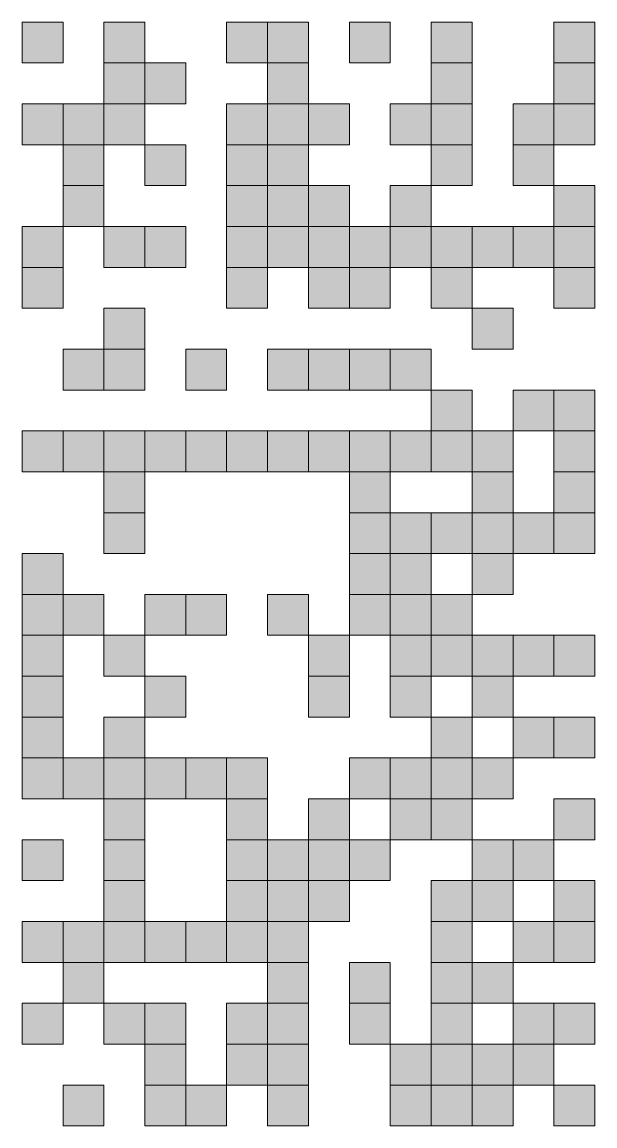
# Model space of a CAD drawing. Extents: x 23 to 244, y 50 to 133.
# Drawn here: x 58.23 to 76.95, y 50.27 to 86.37 of the extents above; entities that cross this region are included whole.
import ezdxf

# ---------------------------------------------------------------- set-up
doc = ezdxf.new("R2010")
doc.units = 0
doc.header["$MEASUREMENT"] = 0
doc.layers.add('Layer 1', color=7, linetype='Continuous')

msp = doc.modelspace()

# ---------------------------------------------------------------- hatches: boundary and pattern name
at = {"layer": 'Layer 1', "true_color": 0xffffff}
h = msp.add_hatch(color=7, dxfattribs=at)
h.dxf.hatch_style = 2
h.paths.add_polyline_path([(58.233, 85.032), (59.57, 85.032), (59.57, 86.369), (58.233, 86.369)])
h = msp.add_hatch(color=7, dxfattribs=at)
h.dxf.hatch_style = 2
h.paths.add_polyline_path([(60.907, 85.032), (62.244, 85.032), (62.244, 86.369), (60.907, 86.369)])
h = msp.add_hatch(color=7, dxfattribs=at)
h.dxf.hatch_style = 2
h.paths.add_polyline_path([(64.918, 85.032), (66.255, 85.032), (66.255, 86.369), (64.918, 86.369)])
h = msp.add_hatch(color=7, dxfattribs=at)
h.dxf.hatch_style = 2
h.paths.add_polyline_path([(66.255, 85.032), (67.592, 85.032), (67.592, 86.369), (66.255, 86.369)])
h = msp.add_hatch(color=7, dxfattribs=at)
h.dxf.hatch_style = 2
h.paths.add_polyline_path([(68.929, 85.032), (70.266, 85.032), (70.266, 86.369), (68.929, 86.369)])
h = msp.add_hatch(color=7, dxfattribs=at)
h.dxf.hatch_style = 2
h.paths.add_polyline_path([(71.604, 85.032), (72.941, 85.032), (72.941, 86.369), (71.604, 86.369)])
h = msp.add_hatch(color=7, dxfattribs=at)
h.dxf.hatch_style = 2
h.paths.add_polyline_path([(75.615, 85.032), (76.952, 85.032), (76.952, 86.369), (75.615, 86.369)])
h = msp.add_hatch(color=7, dxfattribs=at)
h.dxf.hatch_style = 2
h.paths.add_polyline_path([(60.907, 83.695), (62.244, 83.695), (62.244, 85.032), (60.907, 85.032)])
h = msp.add_hatch(color=7, dxfattribs=at)
h.dxf.hatch_style = 2
h.paths.add_polyline_path([(62.244, 83.695), (63.581, 83.695), (63.581, 85.032), (62.244, 85.032)])
h = msp.add_hatch(color=7, dxfattribs=at)
h.dxf.hatch_style = 2
h.paths.add_polyline_path([(66.255, 83.695), (67.592, 83.695), (67.592, 85.032), (66.255, 85.032)])
h = msp.add_hatch(color=7, dxfattribs=at)
h.dxf.hatch_style = 2
h.paths.add_polyline_path([(71.604, 83.695), (72.941, 83.695), (72.941, 85.032), (71.604, 85.032)])
h = msp.add_hatch(color=7, dxfattribs=at)
h.dxf.hatch_style = 2
h.paths.add_polyline_path([(75.615, 83.695), (76.952, 83.695), (76.952, 85.032), (75.615, 85.032)])
h = msp.add_hatch(color=7, dxfattribs=at)
h.dxf.hatch_style = 2
h.paths.add_polyline_path([(58.233, 82.358), (59.57, 82.358), (59.57, 83.695), (58.233, 83.695)])
h = msp.add_hatch(color=7, dxfattribs=at)
h.dxf.hatch_style = 2
h.paths.add_polyline_path([(59.57, 82.358), (60.907, 82.358), (60.907, 83.695), (59.57, 83.695)])
h = msp.add_hatch(color=7, dxfattribs=at)
h.dxf.hatch_style = 2
h.paths.add_polyline_path([(60.907, 82.358), (62.244, 82.358), (62.244, 83.695), (60.907, 83.695)])
h = msp.add_hatch(color=7, dxfattribs=at)
h.dxf.hatch_style = 2
h.paths.add_polyline_path([(64.918, 82.358), (66.255, 82.358), (66.255, 83.695), (64.918, 83.695)])
h = msp.add_hatch(color=7, dxfattribs=at)
h.dxf.hatch_style = 2
h.paths.add_polyline_path([(66.255, 82.358), (67.592, 82.358), (67.592, 83.695), (66.255, 83.695)])
h = msp.add_hatch(color=7, dxfattribs=at)
h.dxf.hatch_style = 2
h.paths.add_polyline_path([(67.592, 82.358), (68.929, 82.358), (68.929, 83.695), (67.592, 83.695)])
h = msp.add_hatch(color=7, dxfattribs=at)
h.dxf.hatch_style = 2
h.paths.add_polyline_path([(70.266, 82.358), (71.603, 82.358), (71.603, 83.695), (70.266, 83.695)])
h = msp.add_hatch(color=7, dxfattribs=at)
h.dxf.hatch_style = 2
h.paths.add_polyline_path([(71.604, 82.358), (72.941, 82.358), (72.941, 83.695), (71.604, 83.695)])
h = msp.add_hatch(color=7, dxfattribs=at)
h.dxf.hatch_style = 2
h.paths.add_polyline_path([(74.278, 82.358), (75.615, 82.358), (75.615, 83.695), (74.278, 83.695)])
h = msp.add_hatch(color=7, dxfattribs=at)
h.dxf.hatch_style = 2
h.paths.add_polyline_path([(75.615, 82.358), (76.952, 82.358), (76.952, 83.695), (75.615, 83.695)])
h = msp.add_hatch(color=7, dxfattribs=at)
h.dxf.hatch_style = 2
h.paths.add_polyline_path([(59.57, 81.021), (60.907, 81.021), (60.907, 82.358), (59.57, 82.358)])
h = msp.add_hatch(color=7, dxfattribs=at)
h.dxf.hatch_style = 2
h.paths.add_polyline_path([(62.244, 81.021), (63.581, 81.021), (63.581, 82.358), (62.244, 82.358)])
h = msp.add_hatch(color=7, dxfattribs=at)
h.dxf.hatch_style = 2
h.paths.add_polyline_path([(64.918, 81.021), (66.255, 81.021), (66.255, 82.358), (64.918, 82.358)])
h = msp.add_hatch(color=7, dxfattribs=at)
h.dxf.hatch_style = 2
h.paths.add_polyline_path([(66.255, 81.021), (67.592, 81.021), (67.592, 82.358), (66.255, 82.358)])
h = msp.add_hatch(color=7, dxfattribs=at)
h.dxf.hatch_style = 2
h.paths.add_polyline_path([(71.604, 81.021), (72.941, 81.021), (72.941, 82.358), (71.604, 82.358)])
h = msp.add_hatch(color=7, dxfattribs=at)
h.dxf.hatch_style = 2
h.paths.add_polyline_path([(74.278, 81.021), (75.615, 81.021), (75.615, 82.358), (74.278, 82.358)])
h = msp.add_hatch(color=7, dxfattribs=at)
h.dxf.hatch_style = 2
h.paths.add_polyline_path([(59.57, 79.684), (60.907, 79.684), (60.907, 81.021), (59.57, 81.021)])
h = msp.add_hatch(color=7, dxfattribs=at)
h.dxf.hatch_style = 2
h.paths.add_polyline_path([(64.918, 79.684), (66.255, 79.684), (66.255, 81.021), (64.918, 81.021)])
h = msp.add_hatch(color=7, dxfattribs=at)
h.dxf.hatch_style = 2
h.paths.add_polyline_path([(66.255, 79.684), (67.592, 79.684), (67.592, 81.021), (66.255, 81.021)])
h = msp.add_hatch(color=7, dxfattribs=at)
h.dxf.hatch_style = 2
h.paths.add_polyline_path([(67.592, 79.684), (68.929, 79.684), (68.929, 81.021), (67.592, 81.021)])
h = msp.add_hatch(color=7, dxfattribs=at)
h.dxf.hatch_style = 2
h.paths.add_polyline_path([(70.266, 79.684), (71.603, 79.684), (71.603, 81.021), (70.266, 81.021)])
h = msp.add_hatch(color=7, dxfattribs=at)
h.dxf.hatch_style = 2
h.paths.add_polyline_path([(75.615, 79.684), (76.952, 79.684), (76.952, 81.021), (75.615, 81.021)])
h = msp.add_hatch(color=7, dxfattribs=at)
h.dxf.hatch_style = 2
h.paths.add_polyline_path([(58.233, 78.346), (59.57, 78.346), (59.57, 79.683), (58.233, 79.683)])
h = msp.add_hatch(color=7, dxfattribs=at)
h.dxf.hatch_style = 2
h.paths.add_polyline_path([(60.907, 78.346), (62.244, 78.346), (62.244, 79.683), (60.907, 79.683)])
h = msp.add_hatch(color=7, dxfattribs=at)
h.dxf.hatch_style = 2
h.paths.add_polyline_path([(62.244, 78.346), (63.581, 78.346), (63.581, 79.683), (62.244, 79.683)])
h = msp.add_hatch(color=7, dxfattribs=at)
h.dxf.hatch_style = 2
h.paths.add_polyline_path([(64.918, 78.346), (66.255, 78.346), (66.255, 79.683), (64.918, 79.683)])
h = msp.add_hatch(color=7, dxfattribs=at)
h.dxf.hatch_style = 2
h.paths.add_polyline_path([(66.255, 78.346), (67.592, 78.346), (67.592, 79.683), (66.255, 79.683)])
h = msp.add_hatch(color=7, dxfattribs=at)
h.dxf.hatch_style = 2
h.paths.add_polyline_path([(67.592, 78.346), (68.929, 78.346), (68.929, 79.683), (67.592, 79.683)])
h = msp.add_hatch(color=7, dxfattribs=at)
h.dxf.hatch_style = 2
h.paths.add_polyline_path([(68.929, 78.346), (70.266, 78.346), (70.266, 79.683), (68.929, 79.683)])
h = msp.add_hatch(color=7, dxfattribs=at)
h.dxf.hatch_style = 2
h.paths.add_polyline_path([(70.266, 78.346), (71.603, 78.346), (71.603, 79.683), (70.266, 79.683)])
h = msp.add_hatch(color=7, dxfattribs=at)
h.dxf.hatch_style = 2
h.paths.add_polyline_path([(71.604, 78.346), (72.941, 78.346), (72.941, 79.683), (71.604, 79.683)])
h = msp.add_hatch(color=7, dxfattribs=at)
h.dxf.hatch_style = 2
h.paths.add_polyline_path([(72.941, 78.346), (74.278, 78.346), (74.278, 79.683), (72.941, 79.683)])
h = msp.add_hatch(color=7, dxfattribs=at)
h.dxf.hatch_style = 2
h.paths.add_polyline_path([(74.278, 78.346), (75.615, 78.346), (75.615, 79.683), (74.278, 79.683)])
h = msp.add_hatch(color=7, dxfattribs=at)
h.dxf.hatch_style = 2
h.paths.add_polyline_path([(75.615, 78.346), (76.952, 78.346), (76.952, 79.683), (75.615, 79.683)])
h = msp.add_hatch(color=7, dxfattribs=at)
h.dxf.hatch_style = 2
h.paths.add_polyline_path([(58.233, 77.009), (59.57, 77.009), (59.57, 78.346), (58.233, 78.346)])
h = msp.add_hatch(color=7, dxfattribs=at)
h.dxf.hatch_style = 2
h.paths.add_polyline_path([(64.918, 77.009), (66.255, 77.009), (66.255, 78.346), (64.918, 78.346)])
h = msp.add_hatch(color=7, dxfattribs=at)
h.dxf.hatch_style = 2
h.paths.add_polyline_path([(67.592, 77.009), (68.929, 77.009), (68.929, 78.346), (67.592, 78.346)])
h = msp.add_hatch(color=7, dxfattribs=at)
h.dxf.hatch_style = 2
h.paths.add_polyline_path([(68.929, 77.009), (70.266, 77.009), (70.266, 78.346), (68.929, 78.346)])
h = msp.add_hatch(color=7, dxfattribs=at)
h.dxf.hatch_style = 2
h.paths.add_polyline_path([(71.604, 77.009), (72.941, 77.009), (72.941, 78.346), (71.604, 78.346)])
h = msp.add_hatch(color=7, dxfattribs=at)
h.dxf.hatch_style = 2
h.paths.add_polyline_path([(75.615, 77.009), (76.952, 77.009), (76.952, 78.346), (75.615, 78.346)])
h = msp.add_hatch(color=7, dxfattribs=at)
h.dxf.hatch_style = 2
h.paths.add_polyline_path([(60.907, 75.672), (62.244, 75.672), (62.244, 77.009), (60.907, 77.009)])
h = msp.add_hatch(color=7, dxfattribs=at)
h.dxf.hatch_style = 2
h.paths.add_polyline_path([(72.941, 75.672), (74.278, 75.672), (74.278, 77.009), (72.941, 77.009)])
h = msp.add_hatch(color=7, dxfattribs=at)
h.dxf.hatch_style = 2
h.paths.add_polyline_path([(59.57, 74.335), (60.907, 74.335), (60.907, 75.672), (59.57, 75.672)])
h = msp.add_hatch(color=7, dxfattribs=at)
h.dxf.hatch_style = 2
h.paths.add_polyline_path([(60.907, 74.335), (62.244, 74.335), (62.244, 75.672), (60.907, 75.672)])
h = msp.add_hatch(color=7, dxfattribs=at)
h.dxf.hatch_style = 2
h.paths.add_polyline_path([(63.581, 74.335), (64.918, 74.335), (64.918, 75.672), (63.581, 75.672)])
h = msp.add_hatch(color=7, dxfattribs=at)
h.dxf.hatch_style = 2
h.paths.add_polyline_path([(66.255, 74.335), (67.592, 74.335), (67.592, 75.672), (66.255, 75.672)])
h = msp.add_hatch(color=7, dxfattribs=at)
h.dxf.hatch_style = 2
h.paths.add_polyline_path([(67.592, 74.335), (68.929, 74.335), (68.929, 75.672), (67.592, 75.672)])
h = msp.add_hatch(color=7, dxfattribs=at)
h.dxf.hatch_style = 2
h.paths.add_polyline_path([(68.929, 74.335), (70.266, 74.335), (70.266, 75.672), (68.929, 75.672)])
h = msp.add_hatch(color=7, dxfattribs=at)
h.dxf.hatch_style = 2
h.paths.add_polyline_path([(70.266, 74.335), (71.603, 74.335), (71.603, 75.672), (70.266, 75.672)])
h = msp.add_hatch(color=7, dxfattribs=at)
h.dxf.hatch_style = 2
h.paths.add_polyline_path([(71.604, 72.998), (72.941, 72.998), (72.941, 74.335), (71.604, 74.335)])
h = msp.add_hatch(color=7, dxfattribs=at)
h.dxf.hatch_style = 2
h.paths.add_polyline_path([(74.278, 72.998), (75.615, 72.998), (75.615, 74.335), (74.278, 74.335)])
h = msp.add_hatch(color=7, dxfattribs=at)
h.dxf.hatch_style = 2
h.paths.add_polyline_path([(75.615, 72.998), (76.952, 72.998), (76.952, 74.335), (75.615, 74.335)])
h = msp.add_hatch(color=7, dxfattribs=at)
h.dxf.hatch_style = 2
h.paths.add_polyline_path([(58.233, 71.661), (59.57, 71.661), (59.57, 72.998), (58.233, 72.998)])
h = msp.add_hatch(color=7, dxfattribs=at)
h.dxf.hatch_style = 2
h.paths.add_polyline_path([(59.57, 71.661), (60.907, 71.661), (60.907, 72.998), (59.57, 72.998)])
h = msp.add_hatch(color=7, dxfattribs=at)
h.dxf.hatch_style = 2
h.paths.add_polyline_path([(60.907, 71.661), (62.244, 71.661), (62.244, 72.998), (60.907, 72.998)])
h = msp.add_hatch(color=7, dxfattribs=at)
h.dxf.hatch_style = 2
h.paths.add_polyline_path([(62.244, 71.661), (63.581, 71.661), (63.581, 72.998), (62.244, 72.998)])
h = msp.add_hatch(color=7, dxfattribs=at)
h.dxf.hatch_style = 2
h.paths.add_polyline_path([(63.581, 71.661), (64.918, 71.661), (64.918, 72.998), (63.581, 72.998)])
h = msp.add_hatch(color=7, dxfattribs=at)
h.dxf.hatch_style = 2
h.paths.add_polyline_path([(64.918, 71.661), (66.255, 71.661), (66.255, 72.998), (64.918, 72.998)])
h = msp.add_hatch(color=7, dxfattribs=at)
h.dxf.hatch_style = 2
h.paths.add_polyline_path([(66.255, 71.661), (67.592, 71.661), (67.592, 72.998), (66.255, 72.998)])
h = msp.add_hatch(color=7, dxfattribs=at)
h.dxf.hatch_style = 2
h.paths.add_polyline_path([(67.592, 71.661), (68.929, 71.661), (68.929, 72.998), (67.592, 72.998)])
h = msp.add_hatch(color=7, dxfattribs=at)
h.dxf.hatch_style = 2
h.paths.add_polyline_path([(68.929, 71.661), (70.266, 71.661), (70.266, 72.998), (68.929, 72.998)])
h = msp.add_hatch(color=7, dxfattribs=at)
h.dxf.hatch_style = 2
h.paths.add_polyline_path([(70.266, 71.661), (71.603, 71.661), (71.603, 72.998), (70.266, 72.998)])
h = msp.add_hatch(color=7, dxfattribs=at)
h.dxf.hatch_style = 2
h.paths.add_polyline_path([(71.604, 71.661), (72.941, 71.661), (72.941, 72.998), (71.604, 72.998)])
h = msp.add_hatch(color=7, dxfattribs=at)
h.dxf.hatch_style = 2
h.paths.add_polyline_path([(72.941, 71.661), (74.278, 71.661), (74.278, 72.998), (72.941, 72.998)])
h = msp.add_hatch(color=7, dxfattribs=at)
h.dxf.hatch_style = 2
h.paths.add_polyline_path([(75.615, 71.661), (76.952, 71.661), (76.952, 72.998), (75.615, 72.998)])
h = msp.add_hatch(color=7, dxfattribs=at)
h.dxf.hatch_style = 2
h.paths.add_polyline_path([(60.907, 70.324), (62.244, 70.324), (62.244, 71.661), (60.907, 71.661)])
h = msp.add_hatch(color=7, dxfattribs=at)
h.dxf.hatch_style = 2
h.paths.add_polyline_path([(68.929, 70.324), (70.266, 70.324), (70.266, 71.661), (68.929, 71.661)])
h = msp.add_hatch(color=7, dxfattribs=at)
h.dxf.hatch_style = 2
h.paths.add_polyline_path([(72.941, 70.324), (74.278, 70.324), (74.278, 71.661), (72.941, 71.661)])
h = msp.add_hatch(color=7, dxfattribs=at)
h.dxf.hatch_style = 2
h.paths.add_polyline_path([(75.615, 70.324), (76.952, 70.324), (76.952, 71.661), (75.615, 71.661)])
h = msp.add_hatch(color=7, dxfattribs=at)
h.dxf.hatch_style = 2
h.paths.add_polyline_path([(60.907, 68.987), (62.244, 68.987), (62.244, 70.324), (60.907, 70.324)])
h = msp.add_hatch(color=7, dxfattribs=at)
h.dxf.hatch_style = 2
h.paths.add_polyline_path([(68.929, 68.987), (70.266, 68.987), (70.266, 70.324), (68.929, 70.324)])
h = msp.add_hatch(color=7, dxfattribs=at)
h.dxf.hatch_style = 2
h.paths.add_polyline_path([(70.266, 68.987), (71.603, 68.987), (71.603, 70.324), (70.266, 70.324)])
h = msp.add_hatch(color=7, dxfattribs=at)
h.dxf.hatch_style = 2
h.paths.add_polyline_path([(71.604, 68.987), (72.941, 68.987), (72.941, 70.324), (71.604, 70.324)])
h = msp.add_hatch(color=7, dxfattribs=at)
h.dxf.hatch_style = 2
h.paths.add_polyline_path([(72.941, 68.987), (74.278, 68.987), (74.278, 70.324), (72.941, 70.324)])
h = msp.add_hatch(color=7, dxfattribs=at)
h.dxf.hatch_style = 2
h.paths.add_polyline_path([(74.278, 68.987), (75.615, 68.987), (75.615, 70.324), (74.278, 70.324)])
h = msp.add_hatch(color=7, dxfattribs=at)
h.dxf.hatch_style = 2
h.paths.add_polyline_path([(75.615, 68.987), (76.952, 68.987), (76.952, 70.324), (75.615, 70.324)])
h = msp.add_hatch(color=7, dxfattribs=at)
h.dxf.hatch_style = 2
h.paths.add_polyline_path([(58.233, 67.65), (59.57, 67.65), (59.57, 68.987), (58.233, 68.987)])
h = msp.add_hatch(color=7, dxfattribs=at)
h.dxf.hatch_style = 2
h.paths.add_polyline_path([(68.929, 67.65), (70.266, 67.65), (70.266, 68.987), (68.929, 68.987)])
h = msp.add_hatch(color=7, dxfattribs=at)
h.dxf.hatch_style = 2
h.paths.add_polyline_path([(70.266, 67.65), (71.603, 67.65), (71.603, 68.987), (70.266, 68.987)])
h = msp.add_hatch(color=7, dxfattribs=at)
h.dxf.hatch_style = 2
h.paths.add_polyline_path([(72.941, 67.65), (74.278, 67.65), (74.278, 68.987), (72.941, 68.987)])
h = msp.add_hatch(color=7, dxfattribs=at)
h.dxf.hatch_style = 2
h.paths.add_polyline_path([(58.233, 66.313), (59.57, 66.313), (59.57, 67.65), (58.233, 67.65)])
h = msp.add_hatch(color=7, dxfattribs=at)
h.dxf.hatch_style = 2
h.paths.add_polyline_path([(59.57, 66.313), (60.907, 66.313), (60.907, 67.65), (59.57, 67.65)])
h = msp.add_hatch(color=7, dxfattribs=at)
h.dxf.hatch_style = 2
h.paths.add_polyline_path([(62.244, 66.313), (63.581, 66.313), (63.581, 67.65), (62.244, 67.65)])
h = msp.add_hatch(color=7, dxfattribs=at)
h.dxf.hatch_style = 2
h.paths.add_polyline_path([(63.581, 66.313), (64.918, 66.313), (64.918, 67.65), (63.581, 67.65)])
h = msp.add_hatch(color=7, dxfattribs=at)
h.dxf.hatch_style = 2
h.paths.add_polyline_path([(66.255, 66.313), (67.592, 66.313), (67.592, 67.65), (66.255, 67.65)])
h = msp.add_hatch(color=7, dxfattribs=at)
h.dxf.hatch_style = 2
h.paths.add_polyline_path([(68.929, 66.313), (70.266, 66.313), (70.266, 67.65), (68.929, 67.65)])
h = msp.add_hatch(color=7, dxfattribs=at)
h.dxf.hatch_style = 2
h.paths.add_polyline_path([(70.266, 66.313), (71.603, 66.313), (71.603, 67.65), (70.266, 67.65)])
h = msp.add_hatch(color=7, dxfattribs=at)
h.dxf.hatch_style = 2
h.paths.add_polyline_path([(71.604, 66.313), (72.941, 66.313), (72.941, 67.65), (71.604, 67.65)])
h = msp.add_hatch(color=7, dxfattribs=at)
h.dxf.hatch_style = 2
h.paths.add_polyline_path([(58.233, 64.976), (59.57, 64.976), (59.57, 66.313), (58.233, 66.313)])
h = msp.add_hatch(color=7, dxfattribs=at)
h.dxf.hatch_style = 2
h.paths.add_polyline_path([(60.907, 64.976), (62.244, 64.976), (62.244, 66.313), (60.907, 66.313)])
h = msp.add_hatch(color=7, dxfattribs=at)
h.dxf.hatch_style = 2
h.paths.add_polyline_path([(67.592, 64.976), (68.929, 64.976), (68.929, 66.313), (67.592, 66.313)])
h = msp.add_hatch(color=7, dxfattribs=at)
h.dxf.hatch_style = 2
h.paths.add_polyline_path([(70.266, 64.976), (71.603, 64.976), (71.603, 66.313), (70.266, 66.313)])
h = msp.add_hatch(color=7, dxfattribs=at)
h.dxf.hatch_style = 2
h.paths.add_polyline_path([(71.604, 64.976), (72.941, 64.976), (72.941, 66.313), (71.604, 66.313)])
h = msp.add_hatch(color=7, dxfattribs=at)
h.dxf.hatch_style = 2
h.paths.add_polyline_path([(72.941, 64.976), (74.278, 64.976), (74.278, 66.313), (72.941, 66.313)])
h = msp.add_hatch(color=7, dxfattribs=at)
h.dxf.hatch_style = 2
h.paths.add_polyline_path([(74.278, 64.976), (75.615, 64.976), (75.615, 66.313), (74.278, 66.313)])
h = msp.add_hatch(color=7, dxfattribs=at)
h.dxf.hatch_style = 2
h.paths.add_polyline_path([(75.615, 64.976), (76.952, 64.976), (76.952, 66.313), (75.615, 66.313)])
h = msp.add_hatch(color=7, dxfattribs=at)
h.dxf.hatch_style = 2
h.paths.add_polyline_path([(58.233, 63.639), (59.57, 63.639), (59.57, 64.976), (58.233, 64.976)])
h = msp.add_hatch(color=7, dxfattribs=at)
h.dxf.hatch_style = 2
h.paths.add_polyline_path([(62.244, 63.639), (63.581, 63.639), (63.581, 64.976), (62.244, 64.976)])
h = msp.add_hatch(color=7, dxfattribs=at)
h.dxf.hatch_style = 2
h.paths.add_polyline_path([(67.592, 63.639), (68.929, 63.639), (68.929, 64.976), (67.592, 64.976)])
h = msp.add_hatch(color=7, dxfattribs=at)
h.dxf.hatch_style = 2
h.paths.add_polyline_path([(70.266, 63.639), (71.603, 63.639), (71.603, 64.976), (70.266, 64.976)])
h = msp.add_hatch(color=7, dxfattribs=at)
h.dxf.hatch_style = 2
h.paths.add_polyline_path([(72.941, 63.639), (74.278, 63.639), (74.278, 64.976), (72.941, 64.976)])
h = msp.add_hatch(color=7, dxfattribs=at)
h.dxf.hatch_style = 2
h.paths.add_polyline_path([(58.233, 62.301), (59.57, 62.301), (59.57, 63.638), (58.233, 63.638)])
h = msp.add_hatch(color=7, dxfattribs=at)
h.dxf.hatch_style = 2
h.paths.add_polyline_path([(60.907, 62.301), (62.244, 62.301), (62.244, 63.638), (60.907, 63.638)])
h = msp.add_hatch(color=7, dxfattribs=at)
h.dxf.hatch_style = 2
h.paths.add_polyline_path([(71.604, 62.301), (72.941, 62.301), (72.941, 63.638), (71.604, 63.638)])
h = msp.add_hatch(color=7, dxfattribs=at)
h.dxf.hatch_style = 2
h.paths.add_polyline_path([(74.278, 62.301), (75.615, 62.301), (75.615, 63.638), (74.278, 63.638)])
h = msp.add_hatch(color=7, dxfattribs=at)
h.dxf.hatch_style = 2
h.paths.add_polyline_path([(75.615, 62.301), (76.952, 62.301), (76.952, 63.638), (75.615, 63.638)])
h = msp.add_hatch(color=7, dxfattribs=at)
h.dxf.hatch_style = 2
h.paths.add_polyline_path([(58.233, 60.964), (59.57, 60.964), (59.57, 62.301), (58.233, 62.301)])
h = msp.add_hatch(color=7, dxfattribs=at)
h.dxf.hatch_style = 2
h.paths.add_polyline_path([(59.57, 60.964), (60.907, 60.964), (60.907, 62.301), (59.57, 62.301)])
h = msp.add_hatch(color=7, dxfattribs=at)
h.dxf.hatch_style = 2
h.paths.add_polyline_path([(60.907, 60.964), (62.244, 60.964), (62.244, 62.301), (60.907, 62.301)])
h = msp.add_hatch(color=7, dxfattribs=at)
h.dxf.hatch_style = 2
h.paths.add_polyline_path([(62.244, 60.964), (63.581, 60.964), (63.581, 62.301), (62.244, 62.301)])
h = msp.add_hatch(color=7, dxfattribs=at)
h.dxf.hatch_style = 2
h.paths.add_polyline_path([(63.581, 60.964), (64.918, 60.964), (64.918, 62.301), (63.581, 62.301)])
h = msp.add_hatch(color=7, dxfattribs=at)
h.dxf.hatch_style = 2
h.paths.add_polyline_path([(64.918, 60.964), (66.255, 60.964), (66.255, 62.301), (64.918, 62.301)])
h = msp.add_hatch(color=7, dxfattribs=at)
h.dxf.hatch_style = 2
h.paths.add_polyline_path([(68.929, 60.964), (70.266, 60.964), (70.266, 62.301), (68.929, 62.301)])
h = msp.add_hatch(color=7, dxfattribs=at)
h.dxf.hatch_style = 2
h.paths.add_polyline_path([(70.266, 60.964), (71.603, 60.964), (71.603, 62.301), (70.266, 62.301)])
h = msp.add_hatch(color=7, dxfattribs=at)
h.dxf.hatch_style = 2
h.paths.add_polyline_path([(71.604, 60.964), (72.941, 60.964), (72.941, 62.301), (71.604, 62.301)])
h = msp.add_hatch(color=7, dxfattribs=at)
h.dxf.hatch_style = 2
h.paths.add_polyline_path([(72.941, 60.964), (74.278, 60.964), (74.278, 62.301), (72.941, 62.301)])
h = msp.add_hatch(color=7, dxfattribs=at)
h.dxf.hatch_style = 2
h.paths.add_polyline_path([(60.907, 59.627), (62.244, 59.627), (62.244, 60.964), (60.907, 60.964)])
h = msp.add_hatch(color=7, dxfattribs=at)
h.dxf.hatch_style = 2
h.paths.add_polyline_path([(64.918, 59.627), (66.255, 59.627), (66.255, 60.964), (64.918, 60.964)])
h = msp.add_hatch(color=7, dxfattribs=at)
h.dxf.hatch_style = 2
h.paths.add_polyline_path([(67.592, 59.627), (68.929, 59.627), (68.929, 60.964), (67.592, 60.964)])
h = msp.add_hatch(color=7, dxfattribs=at)
h.dxf.hatch_style = 2
h.paths.add_polyline_path([(70.266, 59.627), (71.603, 59.627), (71.603, 60.964), (70.266, 60.964)])
h = msp.add_hatch(color=7, dxfattribs=at)
h.dxf.hatch_style = 2
h.paths.add_polyline_path([(71.604, 59.627), (72.941, 59.627), (72.941, 60.964), (71.604, 60.964)])
h = msp.add_hatch(color=7, dxfattribs=at)
h.dxf.hatch_style = 2
h.paths.add_polyline_path([(75.615, 59.627), (76.952, 59.627), (76.952, 60.964), (75.615, 60.964)])
h = msp.add_hatch(color=7, dxfattribs=at)
h.dxf.hatch_style = 2
h.paths.add_polyline_path([(58.233, 58.29), (59.57, 58.29), (59.57, 59.627), (58.233, 59.627)])
h = msp.add_hatch(color=7, dxfattribs=at)
h.dxf.hatch_style = 2
h.paths.add_polyline_path([(60.907, 58.29), (62.244, 58.29), (62.244, 59.627), (60.907, 59.627)])
h = msp.add_hatch(color=7, dxfattribs=at)
h.dxf.hatch_style = 2
h.paths.add_polyline_path([(64.918, 58.29), (66.255, 58.29), (66.255, 59.627), (64.918, 59.627)])
h = msp.add_hatch(color=7, dxfattribs=at)
h.dxf.hatch_style = 2
h.paths.add_polyline_path([(66.255, 58.29), (67.592, 58.29), (67.592, 59.627), (66.255, 59.627)])
h = msp.add_hatch(color=7, dxfattribs=at)
h.dxf.hatch_style = 2
h.paths.add_polyline_path([(67.592, 58.29), (68.929, 58.29), (68.929, 59.627), (67.592, 59.627)])
h = msp.add_hatch(color=7, dxfattribs=at)
h.dxf.hatch_style = 2
h.paths.add_polyline_path([(68.929, 58.29), (70.266, 58.29), (70.266, 59.627), (68.929, 59.627)])
h = msp.add_hatch(color=7, dxfattribs=at)
h.dxf.hatch_style = 2
h.paths.add_polyline_path([(72.941, 58.29), (74.278, 58.29), (74.278, 59.627), (72.941, 59.627)])
h = msp.add_hatch(color=7, dxfattribs=at)
h.dxf.hatch_style = 2
h.paths.add_polyline_path([(74.278, 58.29), (75.615, 58.29), (75.615, 59.627), (74.278, 59.627)])
h = msp.add_hatch(color=7, dxfattribs=at)
h.dxf.hatch_style = 2
h.paths.add_polyline_path([(60.907, 56.953), (62.244, 56.953), (62.244, 58.29), (60.907, 58.29)])
h = msp.add_hatch(color=7, dxfattribs=at)
h.dxf.hatch_style = 2
h.paths.add_polyline_path([(64.918, 56.953), (66.255, 56.953), (66.255, 58.29), (64.918, 58.29)])
h = msp.add_hatch(color=7, dxfattribs=at)
h.dxf.hatch_style = 2
h.paths.add_polyline_path([(66.255, 56.953), (67.592, 56.953), (67.592, 58.29), (66.255, 58.29)])
h = msp.add_hatch(color=7, dxfattribs=at)
h.dxf.hatch_style = 2
h.paths.add_polyline_path([(67.592, 56.953), (68.929, 56.953), (68.929, 58.29), (67.592, 58.29)])
h = msp.add_hatch(color=7, dxfattribs=at)
h.dxf.hatch_style = 2
h.paths.add_polyline_path([(71.604, 56.953), (72.941, 56.953), (72.941, 58.29), (71.604, 58.29)])
h = msp.add_hatch(color=7, dxfattribs=at)
h.dxf.hatch_style = 2
h.paths.add_polyline_path([(72.941, 56.953), (74.278, 56.953), (74.278, 58.29), (72.941, 58.29)])
h = msp.add_hatch(color=7, dxfattribs=at)
h.dxf.hatch_style = 2
h.paths.add_polyline_path([(75.615, 56.953), (76.952, 56.953), (76.952, 58.29), (75.615, 58.29)])
h = msp.add_hatch(color=7, dxfattribs=at)
h.dxf.hatch_style = 2
h.paths.add_polyline_path([(58.233, 55.616), (59.57, 55.616), (59.57, 56.953), (58.233, 56.953)])
h = msp.add_hatch(color=7, dxfattribs=at)
h.dxf.hatch_style = 2
h.paths.add_polyline_path([(59.57, 55.616), (60.907, 55.616), (60.907, 56.953), (59.57, 56.953)])
h = msp.add_hatch(color=7, dxfattribs=at)
h.dxf.hatch_style = 2
h.paths.add_polyline_path([(60.907, 55.616), (62.244, 55.616), (62.244, 56.953), (60.907, 56.953)])
h = msp.add_hatch(color=7, dxfattribs=at)
h.dxf.hatch_style = 2
h.paths.add_polyline_path([(62.244, 55.616), (63.581, 55.616), (63.581, 56.953), (62.244, 56.953)])
h = msp.add_hatch(color=7, dxfattribs=at)
h.dxf.hatch_style = 2
h.paths.add_polyline_path([(63.581, 55.616), (64.918, 55.616), (64.918, 56.953), (63.581, 56.953)])
h = msp.add_hatch(color=7, dxfattribs=at)
h.dxf.hatch_style = 2
h.paths.add_polyline_path([(64.918, 55.616), (66.255, 55.616), (66.255, 56.953), (64.918, 56.953)])
h = msp.add_hatch(color=7, dxfattribs=at)
h.dxf.hatch_style = 2
h.paths.add_polyline_path([(66.255, 55.616), (67.592, 55.616), (67.592, 56.953), (66.255, 56.953)])
h = msp.add_hatch(color=7, dxfattribs=at)
h.dxf.hatch_style = 2
h.paths.add_polyline_path([(71.604, 55.616), (72.941, 55.616), (72.941, 56.953), (71.604, 56.953)])
h = msp.add_hatch(color=7, dxfattribs=at)
h.dxf.hatch_style = 2
h.paths.add_polyline_path([(74.278, 55.616), (75.615, 55.616), (75.615, 56.953), (74.278, 56.953)])
h = msp.add_hatch(color=7, dxfattribs=at)
h.dxf.hatch_style = 2
h.paths.add_polyline_path([(75.615, 55.616), (76.952, 55.616), (76.952, 56.953), (75.615, 56.953)])
h = msp.add_hatch(color=7, dxfattribs=at)
h.dxf.hatch_style = 2
h.paths.add_polyline_path([(59.57, 54.279), (60.907, 54.279), (60.907, 55.616), (59.57, 55.616)])
h = msp.add_hatch(color=7, dxfattribs=at)
h.dxf.hatch_style = 2
h.paths.add_polyline_path([(66.255, 54.279), (67.592, 54.279), (67.592, 55.616), (66.255, 55.616)])
h = msp.add_hatch(color=7, dxfattribs=at)
h.dxf.hatch_style = 2
h.paths.add_polyline_path([(68.929, 54.279), (70.266, 54.279), (70.266, 55.616), (68.929, 55.616)])
h = msp.add_hatch(color=7, dxfattribs=at)
h.dxf.hatch_style = 2
h.paths.add_polyline_path([(71.604, 54.279), (72.941, 54.279), (72.941, 55.616), (71.604, 55.616)])
h = msp.add_hatch(color=7, dxfattribs=at)
h.dxf.hatch_style = 2
h.paths.add_polyline_path([(72.941, 54.279), (74.278, 54.279), (74.278, 55.616), (72.941, 55.616)])
h = msp.add_hatch(color=7, dxfattribs=at)
h.dxf.hatch_style = 2
h.paths.add_polyline_path([(58.233, 52.942), (59.57, 52.942), (59.57, 54.279), (58.233, 54.279)])
h = msp.add_hatch(color=7, dxfattribs=at)
h.dxf.hatch_style = 2
h.paths.add_polyline_path([(60.907, 52.942), (62.244, 52.942), (62.244, 54.279), (60.907, 54.279)])
h = msp.add_hatch(color=7, dxfattribs=at)
h.dxf.hatch_style = 2
h.paths.add_polyline_path([(62.244, 52.942), (63.581, 52.942), (63.581, 54.279), (62.244, 54.279)])
h = msp.add_hatch(color=7, dxfattribs=at)
h.dxf.hatch_style = 2
h.paths.add_polyline_path([(64.918, 52.942), (66.255, 52.942), (66.255, 54.279), (64.918, 54.279)])
h = msp.add_hatch(color=7, dxfattribs=at)
h.dxf.hatch_style = 2
h.paths.add_polyline_path([(66.255, 52.942), (67.592, 52.942), (67.592, 54.279), (66.255, 54.279)])
h = msp.add_hatch(color=7, dxfattribs=at)
h.dxf.hatch_style = 2
h.paths.add_polyline_path([(68.929, 52.942), (70.266, 52.942), (70.266, 54.279), (68.929, 54.279)])
h = msp.add_hatch(color=7, dxfattribs=at)
h.dxf.hatch_style = 2
h.paths.add_polyline_path([(71.604, 52.942), (72.941, 52.942), (72.941, 54.279), (71.604, 54.279)])
h = msp.add_hatch(color=7, dxfattribs=at)
h.dxf.hatch_style = 2
h.paths.add_polyline_path([(74.278, 52.942), (75.615, 52.942), (75.615, 54.279), (74.278, 54.279)])
h = msp.add_hatch(color=7, dxfattribs=at)
h.dxf.hatch_style = 2
h.paths.add_polyline_path([(75.615, 52.942), (76.952, 52.942), (76.952, 54.279), (75.615, 54.279)])
h = msp.add_hatch(color=7, dxfattribs=at)
h.dxf.hatch_style = 2
h.paths.add_polyline_path([(62.244, 51.605), (63.581, 51.605), (63.581, 52.942), (62.244, 52.942)])
h = msp.add_hatch(color=7, dxfattribs=at)
h.dxf.hatch_style = 2
h.paths.add_polyline_path([(64.918, 51.605), (66.255, 51.605), (66.255, 52.942), (64.918, 52.942)])
h = msp.add_hatch(color=7, dxfattribs=at)
h.dxf.hatch_style = 2
h.paths.add_polyline_path([(66.255, 51.605), (67.592, 51.605), (67.592, 52.942), (66.255, 52.942)])
h = msp.add_hatch(color=7, dxfattribs=at)
h.dxf.hatch_style = 2
h.paths.add_polyline_path([(70.266, 51.605), (71.603, 51.605), (71.603, 52.942), (70.266, 52.942)])
h = msp.add_hatch(color=7, dxfattribs=at)
h.dxf.hatch_style = 2
h.paths.add_polyline_path([(71.604, 51.605), (72.941, 51.605), (72.941, 52.942), (71.604, 52.942)])
h = msp.add_hatch(color=7, dxfattribs=at)
h.dxf.hatch_style = 2
h.paths.add_polyline_path([(72.941, 51.605), (74.278, 51.605), (74.278, 52.942), (72.941, 52.942)])
h = msp.add_hatch(color=7, dxfattribs=at)
h.dxf.hatch_style = 2
h.paths.add_polyline_path([(74.278, 51.605), (75.615, 51.605), (75.615, 52.942), (74.278, 52.942)])
h = msp.add_hatch(color=7, dxfattribs=at)
h.dxf.hatch_style = 2
h.paths.add_polyline_path([(59.57, 50.268), (60.907, 50.268), (60.907, 51.605), (59.57, 51.605)])
h = msp.add_hatch(color=7, dxfattribs=at)
h.dxf.hatch_style = 2
h.paths.add_polyline_path([(62.244, 50.268), (63.581, 50.268), (63.581, 51.605), (62.244, 51.605)])
h = msp.add_hatch(color=7, dxfattribs=at)
h.dxf.hatch_style = 2
h.paths.add_polyline_path([(63.581, 50.268), (64.918, 50.268), (64.918, 51.605), (63.581, 51.605)])
h = msp.add_hatch(color=7, dxfattribs=at)
h.dxf.hatch_style = 2
h.paths.add_polyline_path([(66.255, 50.268), (67.592, 50.268), (67.592, 51.605), (66.255, 51.605)])
h = msp.add_hatch(color=7, dxfattribs=at)
h.dxf.hatch_style = 2
h.paths.add_polyline_path([(70.266, 50.268), (71.603, 50.268), (71.603, 51.605), (70.266, 51.605)])
h = msp.add_hatch(color=7, dxfattribs=at)
h.dxf.hatch_style = 2
h.paths.add_polyline_path([(71.604, 50.268), (72.941, 50.268), (72.941, 51.605), (71.604, 51.605)])
h = msp.add_hatch(color=7, dxfattribs=at)
h.dxf.hatch_style = 2
h.paths.add_polyline_path([(72.941, 50.268), (74.278, 50.268), (74.278, 51.605), (72.941, 51.605)])
h = msp.add_hatch(color=7, dxfattribs=at)
h.dxf.hatch_style = 2
h.paths.add_polyline_path([(75.615, 50.268), (76.952, 50.268), (76.952, 51.605), (75.615, 51.605)])

# ---------------------------------------------------------------- linework, layer by layer
at = {"layer": 'Layer 1', "lineweight": 0}
for points in [[(58.233, 85.032), (59.57, 85.032), (59.57, 86.369), (58.233, 86.369), (58.233, 85.032)], [(60.907, 85.032), (62.244, 85.032), (62.244, 86.369), (60.907, 86.369), (60.907, 85.032)], [(64.918, 85.032), (66.255, 85.032), (66.255, 86.369), (64.918, 86.369), (64.918, 85.032)], [(66.255, 85.032), (67.592, 85.032), (67.592, 86.369), (66.255, 86.369), (66.255, 85.032)], [(68.929, 85.032), (70.266, 85.032), (70.266, 86.369), (68.929, 86.369), (68.929, 85.032)], [(71.604, 85.032), (72.941, 85.032), (72.941, 86.369), (71.604, 86.369), (71.604, 85.032)], [(75.615, 85.032), (76.952, 85.032), (76.952, 86.369), (75.615, 86.369), (75.615, 85.032)], [(60.907, 83.695), (62.244, 83.695), (62.244, 85.032), (60.907, 85.032), (60.907, 83.695)], [(62.244, 83.695), (63.581, 83.695), (63.581, 85.032), (62.244, 85.032), (62.244, 83.695)], [(66.255, 83.695), (67.592, 83.695), (67.592, 85.032), (66.255, 85.032), (66.255, 83.695)], [(71.604, 83.695), (72.941, 83.695), (72.941, 85.032), (71.604, 85.032), (71.604, 83.695)], [(75.615, 83.695), (76.952, 83.695), (76.952, 85.032), (75.615, 85.032), (75.615, 83.695)], [(58.233, 82.358), (59.57, 82.358), (59.57, 83.695), (58.233, 83.695), (58.233, 82.358)], [(59.57, 82.358), (60.907, 82.358), (60.907, 83.695), (59.57, 83.695), (59.57, 82.358)], [(60.907, 82.358), (62.244, 82.358), (62.244, 83.695), (60.907, 83.695), (60.907, 82.358)], [(64.918, 82.358), (66.255, 82.358), (66.255, 83.695), (64.918, 83.695), (64.918, 82.358)], [(66.255, 82.358), (67.592, 82.358), (67.592, 83.695), (66.255, 83.695), (66.255, 82.358)], [(67.592, 82.358), (68.929, 82.358), (68.929, 83.695), (67.592, 83.695), (67.592, 82.358)], [(70.266, 82.358), (71.603, 82.358), (71.603, 83.695), (70.266, 83.695), (70.266, 82.358)], [(71.604, 82.358), (72.941, 82.358), (72.941, 83.695), (71.604, 83.695), (71.604, 82.358)], [(74.278, 82.358), (75.615, 82.358), (75.615, 83.695), (74.278, 83.695), (74.278, 82.358)], [(75.615, 82.358), (76.952, 82.358), (76.952, 83.695), (75.615, 83.695), (75.615, 82.358)], [(59.57, 81.021), (60.907, 81.021), (60.907, 82.358), (59.57, 82.358), (59.57, 81.021)], [(62.244, 81.021), (63.581, 81.021), (63.581, 82.358), (62.244, 82.358), (62.244, 81.021)], [(64.918, 81.021), (66.255, 81.021), (66.255, 82.358), (64.918, 82.358), (64.918, 81.021)], [(66.255, 81.021), (67.592, 81.021), (67.592, 82.358), (66.255, 82.358), (66.255, 81.021)], [(71.604, 81.021), (72.941, 81.021), (72.941, 82.358), (71.604, 82.358), (71.604, 81.021)], [(74.278, 81.021), (75.615, 81.021), (75.615, 82.358), (74.278, 82.358), (74.278, 81.021)], [(59.57, 79.684), (60.907, 79.684), (60.907, 81.021), (59.57, 81.021), (59.57, 79.684)], [(64.918, 79.684), (66.255, 79.684), (66.255, 81.021), (64.918, 81.021), (64.918, 79.684)], [(66.255, 79.684), (67.592, 79.684), (67.592, 81.021), (66.255, 81.021), (66.255, 79.684)], [(67.592, 79.684), (68.929, 79.684), (68.929, 81.021), (67.592, 81.021), (67.592, 79.684)], [(70.266, 79.684), (71.603, 79.684), (71.603, 81.021), (70.266, 81.021), (70.266, 79.684)], [(75.615, 79.684), (76.952, 79.684), (76.952, 81.021), (75.615, 81.021), (75.615, 79.684)], [(58.233, 78.346), (59.57, 78.346), (59.57, 79.683), (58.233, 79.683), (58.233, 78.346)], [(60.907, 78.346), (62.244, 78.346), (62.244, 79.683), (60.907, 79.683), (60.907, 78.346)], [(62.244, 78.346), (63.581, 78.346), (63.581, 79.683), (62.244, 79.683), (62.244, 78.346)], [(64.918, 78.346), (66.255, 78.346), (66.255, 79.683), (64.918, 79.683), (64.918, 78.346)], [(66.255, 78.346), (67.592, 78.346), (67.592, 79.683), (66.255, 79.683), (66.255, 78.346)], [(67.592, 78.346), (68.929, 78.346), (68.929, 79.683), (67.592, 79.683), (67.592, 78.346)], [(68.929, 78.346), (70.266, 78.346), (70.266, 79.683), (68.929, 79.683), (68.929, 78.346)], [(70.266, 78.346), (71.603, 78.346), (71.603, 79.683), (70.266, 79.683), (70.266, 78.346)], [(71.604, 78.346), (72.941, 78.346), (72.941, 79.683), (71.604, 79.683), (71.604, 78.346)], [(72.941, 78.346), (74.278, 78.346), (74.278, 79.683), (72.941, 79.683), (72.941, 78.346)], [(74.278, 78.346), (75.615, 78.346), (75.615, 79.683), (74.278, 79.683), (74.278, 78.346)], [(75.615, 78.346), (76.952, 78.346), (76.952, 79.683), (75.615, 79.683), (75.615, 78.346)], [(58.233, 77.009), (59.57, 77.009), (59.57, 78.346), (58.233, 78.346), (58.233, 77.009)], [(64.918, 77.009), (66.255, 77.009), (66.255, 78.346), (64.918, 78.346), (64.918, 77.009)], [(67.592, 77.009), (68.929, 77.009), (68.929, 78.346), (67.592, 78.346), (67.592, 77.009)], [(68.929, 77.009), (70.266, 77.009), (70.266, 78.346), (68.929, 78.346), (68.929, 77.009)], [(71.604, 77.009), (72.941, 77.009), (72.941, 78.346), (71.604, 78.346), (71.604, 77.009)], [(75.615, 77.009), (76.952, 77.009), (76.952, 78.346), (75.615, 78.346), (75.615, 77.009)], [(60.907, 75.672), (62.244, 75.672), (62.244, 77.009), (60.907, 77.009), (60.907, 75.672)], [(72.941, 75.672), (74.278, 75.672), (74.278, 77.009), (72.941, 77.009), (72.941, 75.672)], [(59.57, 74.335), (60.907, 74.335), (60.907, 75.672), (59.57, 75.672), (59.57, 74.335)], [(60.907, 74.335), (62.244, 74.335), (62.244, 75.672), (60.907, 75.672), (60.907, 74.335)], [(63.581, 74.335), (64.918, 74.335), (64.918, 75.672), (63.581, 75.672), (63.581, 74.335)], [(66.255, 74.335), (67.592, 74.335), (67.592, 75.672), (66.255, 75.672), (66.255, 74.335)], [(67.592, 74.335), (68.929, 74.335), (68.929, 75.672), (67.592, 75.672), (67.592, 74.335)], [(68.929, 74.335), (70.266, 74.335), (70.266, 75.672), (68.929, 75.672), (68.929, 74.335)], [(70.266, 74.335), (71.603, 74.335), (71.603, 75.672), (70.266, 75.672), (70.266, 74.335)], [(71.604, 72.998), (72.941, 72.998), (72.941, 74.335), (71.604, 74.335), (71.604, 72.998)], [(74.278, 72.998), (75.615, 72.998), (75.615, 74.335), (74.278, 74.335), (74.278, 72.998)], [(75.615, 72.998), (76.952, 72.998), (76.952, 74.335), (75.615, 74.335), (75.615, 72.998)], [(58.233, 71.661), (59.57, 71.661), (59.57, 72.998), (58.233, 72.998), (58.233, 71.661)], [(59.57, 71.661), (60.907, 71.661), (60.907, 72.998), (59.57, 72.998), (59.57, 71.661)], [(60.907, 71.661), (62.244, 71.661), (62.244, 72.998), (60.907, 72.998), (60.907, 71.661)], [(62.244, 71.661), (63.581, 71.661), (63.581, 72.998), (62.244, 72.998), (62.244, 71.661)], [(63.581, 71.661), (64.918, 71.661), (64.918, 72.998), (63.581, 72.998), (63.581, 71.661)], [(64.918, 71.661), (66.255, 71.661), (66.255, 72.998), (64.918, 72.998), (64.918, 71.661)], [(66.255, 71.661), (67.592, 71.661), (67.592, 72.998), (66.255, 72.998), (66.255, 71.661)], [(67.592, 71.661), (68.929, 71.661), (68.929, 72.998), (67.592, 72.998), (67.592, 71.661)], [(68.929, 71.661), (70.266, 71.661), (70.266, 72.998), (68.929, 72.998), (68.929, 71.661)], [(70.266, 71.661), (71.603, 71.661), (71.603, 72.998), (70.266, 72.998), (70.266, 71.661)], [(71.604, 71.661), (72.941, 71.661), (72.941, 72.998), (71.604, 72.998), (71.604, 71.661)], [(72.941, 71.661), (74.278, 71.661), (74.278, 72.998), (72.941, 72.998), (72.941, 71.661)], [(75.615, 71.661), (76.952, 71.661), (76.952, 72.998), (75.615, 72.998), (75.615, 71.661)], [(60.907, 70.324), (62.244, 70.324), (62.244, 71.661), (60.907, 71.661), (60.907, 70.324)], [(68.929, 70.324), (70.266, 70.324), (70.266, 71.661), (68.929, 71.661), (68.929, 70.324)], [(72.941, 70.324), (74.278, 70.324), (74.278, 71.661), (72.941, 71.661), (72.941, 70.324)], [(75.615, 70.324), (76.952, 70.324), (76.952, 71.661), (75.615, 71.661), (75.615, 70.324)], [(60.907, 68.987), (62.244, 68.987), (62.244, 70.324), (60.907, 70.324), (60.907, 68.987)], [(68.929, 68.987), (70.266, 68.987), (70.266, 70.324), (68.929, 70.324), (68.929, 68.987)], [(70.266, 68.987), (71.603, 68.987), (71.603, 70.324), (70.266, 70.324), (70.266, 68.987)], [(71.604, 68.987), (72.941, 68.987), (72.941, 70.324), (71.604, 70.324), (71.604, 68.987)], [(72.941, 68.987), (74.278, 68.987), (74.278, 70.324), (72.941, 70.324), (72.941, 68.987)], [(74.278, 68.987), (75.615, 68.987), (75.615, 70.324), (74.278, 70.324), (74.278, 68.987)], [(75.615, 68.987), (76.952, 68.987), (76.952, 70.324), (75.615, 70.324), (75.615, 68.987)], [(58.233, 67.65), (59.57, 67.65), (59.57, 68.987), (58.233, 68.987), (58.233, 67.65)], [(68.929, 67.65), (70.266, 67.65), (70.266, 68.987), (68.929, 68.987), (68.929, 67.65)], [(70.266, 67.65), (71.603, 67.65), (71.603, 68.987), (70.266, 68.987), (70.266, 67.65)], [(72.941, 67.65), (74.278, 67.65), (74.278, 68.987), (72.941, 68.987), (72.941, 67.65)], [(58.233, 66.313), (59.57, 66.313), (59.57, 67.65), (58.233, 67.65), (58.233, 66.313)], [(59.57, 66.313), (60.907, 66.313), (60.907, 67.65), (59.57, 67.65), (59.57, 66.313)], [(62.244, 66.313), (63.581, 66.313), (63.581, 67.65), (62.244, 67.65), (62.244, 66.313)], [(63.581, 66.313), (64.918, 66.313), (64.918, 67.65), (63.581, 67.65), (63.581, 66.313)], [(66.255, 66.313), (67.592, 66.313), (67.592, 67.65), (66.255, 67.65), (66.255, 66.313)], [(68.929, 66.313), (70.266, 66.313), (70.266, 67.65), (68.929, 67.65), (68.929, 66.313)], [(70.266, 66.313), (71.603, 66.313), (71.603, 67.65), (70.266, 67.65), (70.266, 66.313)], [(71.604, 66.313), (72.941, 66.313), (72.941, 67.65), (71.604, 67.65), (71.604, 66.313)], [(58.233, 64.976), (59.57, 64.976), (59.57, 66.313), (58.233, 66.313), (58.233, 64.976)], [(60.907, 64.976), (62.244, 64.976), (62.244, 66.313), (60.907, 66.313), (60.907, 64.976)], [(67.592, 64.976), (68.929, 64.976), (68.929, 66.313), (67.592, 66.313), (67.592, 64.976)], [(70.266, 64.976), (71.603, 64.976), (71.603, 66.313), (70.266, 66.313), (70.266, 64.976)], [(71.604, 64.976), (72.941, 64.976), (72.941, 66.313), (71.604, 66.313), (71.604, 64.976)], [(72.941, 64.976), (74.278, 64.976), (74.278, 66.313), (72.941, 66.313), (72.941, 64.976)], [(74.278, 64.976), (75.615, 64.976), (75.615, 66.313), (74.278, 66.313), (74.278, 64.976)], [(75.615, 64.976), (76.952, 64.976), (76.952, 66.313), (75.615, 66.313), (75.615, 64.976)], [(58.233, 63.639), (59.57, 63.639), (59.57, 64.976), (58.233, 64.976), (58.233, 63.639)], [(62.244, 63.639), (63.581, 63.639), (63.581, 64.976), (62.244, 64.976), (62.244, 63.639)], [(67.592, 63.639), (68.929, 63.639), (68.929, 64.976), (67.592, 64.976), (67.592, 63.639)], [(70.266, 63.639), (71.603, 63.639), (71.603, 64.976), (70.266, 64.976), (70.266, 63.639)], [(72.941, 63.639), (74.278, 63.639), (74.278, 64.976), (72.941, 64.976), (72.941, 63.639)], [(58.233, 62.301), (59.57, 62.301), (59.57, 63.638), (58.233, 63.638), (58.233, 62.301)], [(60.907, 62.301), (62.244, 62.301), (62.244, 63.638), (60.907, 63.638), (60.907, 62.301)], [(71.604, 62.301), (72.941, 62.301), (72.941, 63.638), (71.604, 63.638), (71.604, 62.301)], [(74.278, 62.301), (75.615, 62.301), (75.615, 63.638), (74.278, 63.638), (74.278, 62.301)], [(75.615, 62.301), (76.952, 62.301), (76.952, 63.638), (75.615, 63.638), (75.615, 62.301)], [(58.233, 60.964), (59.57, 60.964), (59.57, 62.301), (58.233, 62.301), (58.233, 60.964)], [(59.57, 60.964), (60.907, 60.964), (60.907, 62.301), (59.57, 62.301), (59.57, 60.964)], [(60.907, 60.964), (62.244, 60.964), (62.244, 62.301), (60.907, 62.301), (60.907, 60.964)], [(62.244, 60.964), (63.581, 60.964), (63.581, 62.301), (62.244, 62.301), (62.244, 60.964)], [(63.581, 60.964), (64.918, 60.964), (64.918, 62.301), (63.581, 62.301), (63.581, 60.964)], [(64.918, 60.964), (66.255, 60.964), (66.255, 62.301), (64.918, 62.301), (64.918, 60.964)], [(68.929, 60.964), (70.266, 60.964), (70.266, 62.301), (68.929, 62.301), (68.929, 60.964)], [(70.266, 60.964), (71.603, 60.964), (71.603, 62.301), (70.266, 62.301), (70.266, 60.964)], [(71.604, 60.964), (72.941, 60.964), (72.941, 62.301), (71.604, 62.301), (71.604, 60.964)], [(72.941, 60.964), (74.278, 60.964), (74.278, 62.301), (72.941, 62.301), (72.941, 60.964)], [(60.907, 59.627), (62.244, 59.627), (62.244, 60.964), (60.907, 60.964), (60.907, 59.627)], [(64.918, 59.627), (66.255, 59.627), (66.255, 60.964), (64.918, 60.964), (64.918, 59.627)], [(67.592, 59.627), (68.929, 59.627), (68.929, 60.964), (67.592, 60.964), (67.592, 59.627)], [(70.266, 59.627), (71.603, 59.627), (71.603, 60.964), (70.266, 60.964), (70.266, 59.627)], [(71.604, 59.627), (72.941, 59.627), (72.941, 60.964), (71.604, 60.964), (71.604, 59.627)], [(75.615, 59.627), (76.952, 59.627), (76.952, 60.964), (75.615, 60.964), (75.615, 59.627)], [(58.233, 58.29), (59.57, 58.29), (59.57, 59.627), (58.233, 59.627), (58.233, 58.29)], [(60.907, 58.29), (62.244, 58.29), (62.244, 59.627), (60.907, 59.627), (60.907, 58.29)], [(64.918, 58.29), (66.255, 58.29), (66.255, 59.627), (64.918, 59.627), (64.918, 58.29)], [(66.255, 58.29), (67.592, 58.29), (67.592, 59.627), (66.255, 59.627), (66.255, 58.29)], [(67.592, 58.29), (68.929, 58.29), (68.929, 59.627), (67.592, 59.627), (67.592, 58.29)], [(68.929, 58.29), (70.266, 58.29), (70.266, 59.627), (68.929, 59.627), (68.929, 58.29)], [(72.941, 58.29), (74.278, 58.29), (74.278, 59.627), (72.941, 59.627), (72.941, 58.29)], [(74.278, 58.29), (75.615, 58.29), (75.615, 59.627), (74.278, 59.627), (74.278, 58.29)], [(60.907, 56.953), (62.244, 56.953), (62.244, 58.29), (60.907, 58.29), (60.907, 56.953)], [(64.918, 56.953), (66.255, 56.953), (66.255, 58.29), (64.918, 58.29), (64.918, 56.953)], [(66.255, 56.953), (67.592, 56.953), (67.592, 58.29), (66.255, 58.29), (66.255, 56.953)], [(67.592, 56.953), (68.929, 56.953), (68.929, 58.29), (67.592, 58.29), (67.592, 56.953)], [(71.604, 56.953), (72.941, 56.953), (72.941, 58.29), (71.604, 58.29), (71.604, 56.953)], [(72.941, 56.953), (74.278, 56.953), (74.278, 58.29), (72.941, 58.29), (72.941, 56.953)], [(75.615, 56.953), (76.952, 56.953), (76.952, 58.29), (75.615, 58.29), (75.615, 56.953)], [(58.233, 55.616), (59.57, 55.616), (59.57, 56.953), (58.233, 56.953), (58.233, 55.616)], [(59.57, 55.616), (60.907, 55.616), (60.907, 56.953), (59.57, 56.953), (59.57, 55.616)], [(60.907, 55.616), (62.244, 55.616), (62.244, 56.953), (60.907, 56.953), (60.907, 55.616)], [(62.244, 55.616), (63.581, 55.616), (63.581, 56.953), (62.244, 56.953), (62.244, 55.616)], [(63.581, 55.616), (64.918, 55.616), (64.918, 56.953), (63.581, 56.953), (63.581, 55.616)], [(64.918, 55.616), (66.255, 55.616), (66.255, 56.953), (64.918, 56.953), (64.918, 55.616)], [(66.255, 55.616), (67.592, 55.616), (67.592, 56.953), (66.255, 56.953), (66.255, 55.616)], [(71.604, 55.616), (72.941, 55.616), (72.941, 56.953), (71.604, 56.953), (71.604, 55.616)], [(74.278, 55.616), (75.615, 55.616), (75.615, 56.953), (74.278, 56.953), (74.278, 55.616)], [(75.615, 55.616), (76.952, 55.616), (76.952, 56.953), (75.615, 56.953), (75.615, 55.616)], [(59.57, 54.279), (60.907, 54.279), (60.907, 55.616), (59.57, 55.616), (59.57, 54.279)], [(66.255, 54.279), (67.592, 54.279), (67.592, 55.616), (66.255, 55.616), (66.255, 54.279)], [(68.929, 54.279), (70.266, 54.279), (70.266, 55.616), (68.929, 55.616), (68.929, 54.279)], [(71.604, 54.279), (72.941, 54.279), (72.941, 55.616), (71.604, 55.616), (71.604, 54.279)], [(72.941, 54.279), (74.278, 54.279), (74.278, 55.616), (72.941, 55.616), (72.941, 54.279)], [(58.233, 52.942), (59.57, 52.942), (59.57, 54.279), (58.233, 54.279), (58.233, 52.942)], [(60.907, 52.942), (62.244, 52.942), (62.244, 54.279), (60.907, 54.279), (60.907, 52.942)], [(62.244, 52.942), (63.581, 52.942), (63.581, 54.279), (62.244, 54.279), (62.244, 52.942)], [(64.918, 52.942), (66.255, 52.942), (66.255, 54.279), (64.918, 54.279), (64.918, 52.942)], [(66.255, 52.942), (67.592, 52.942), (67.592, 54.279), (66.255, 54.279), (66.255, 52.942)], [(68.929, 52.942), (70.266, 52.942), (70.266, 54.279), (68.929, 54.279), (68.929, 52.942)], [(71.604, 52.942), (72.941, 52.942), (72.941, 54.279), (71.604, 54.279), (71.604, 52.942)], [(74.278, 52.942), (75.615, 52.942), (75.615, 54.279), (74.278, 54.279), (74.278, 52.942)], [(75.615, 52.942), (76.952, 52.942), (76.952, 54.279), (75.615, 54.279), (75.615, 52.942)], [(62.244, 51.605), (63.581, 51.605), (63.581, 52.942), (62.244, 52.942), (62.244, 51.605)], [(64.918, 51.605), (66.255, 51.605), (66.255, 52.942), (64.918, 52.942), (64.918, 51.605)], [(66.255, 51.605), (67.592, 51.605), (67.592, 52.942), (66.255, 52.942), (66.255, 51.605)], [(70.266, 51.605), (71.603, 51.605), (71.603, 52.942), (70.266, 52.942), (70.266, 51.605)], [(71.604, 51.605), (72.941, 51.605), (72.941, 52.942), (71.604, 52.942), (71.604, 51.605)], [(72.941, 51.605), (74.278, 51.605), (74.278, 52.942), (72.941, 52.942), (72.941, 51.605)], [(74.278, 51.605), (75.615, 51.605), (75.615, 52.942), (74.278, 52.942), (74.278, 51.605)], [(59.57, 50.268), (60.907, 50.268), (60.907, 51.605), (59.57, 51.605), (59.57, 50.268)], [(62.244, 50.268), (63.581, 50.268), (63.581, 51.605), (62.244, 51.605), (62.244, 50.268)], [(63.581, 50.268), (64.918, 50.268), (64.918, 51.605), (63.581, 51.605), (63.581, 50.268)], [(66.255, 50.268), (67.592, 50.268), (67.592, 51.605), (66.255, 51.605), (66.255, 50.268)], [(70.266, 50.268), (71.603, 50.268), (71.603, 51.605), (70.266, 51.605), (70.266, 50.268)], [(71.604, 50.268), (72.941, 50.268), (72.941, 51.605), (71.604, 51.605), (71.604, 50.268)], [(72.941, 50.268), (74.278, 50.268), (74.278, 51.605), (72.941, 51.605), (72.941, 50.268)], [(75.615, 50.268), (76.952, 50.268), (76.952, 51.605), (75.615, 51.605), (75.615, 50.268)]]:
    msp.add_lwpolyline(points, dxfattribs=at)

doc.saveas('drawing.dxf')
